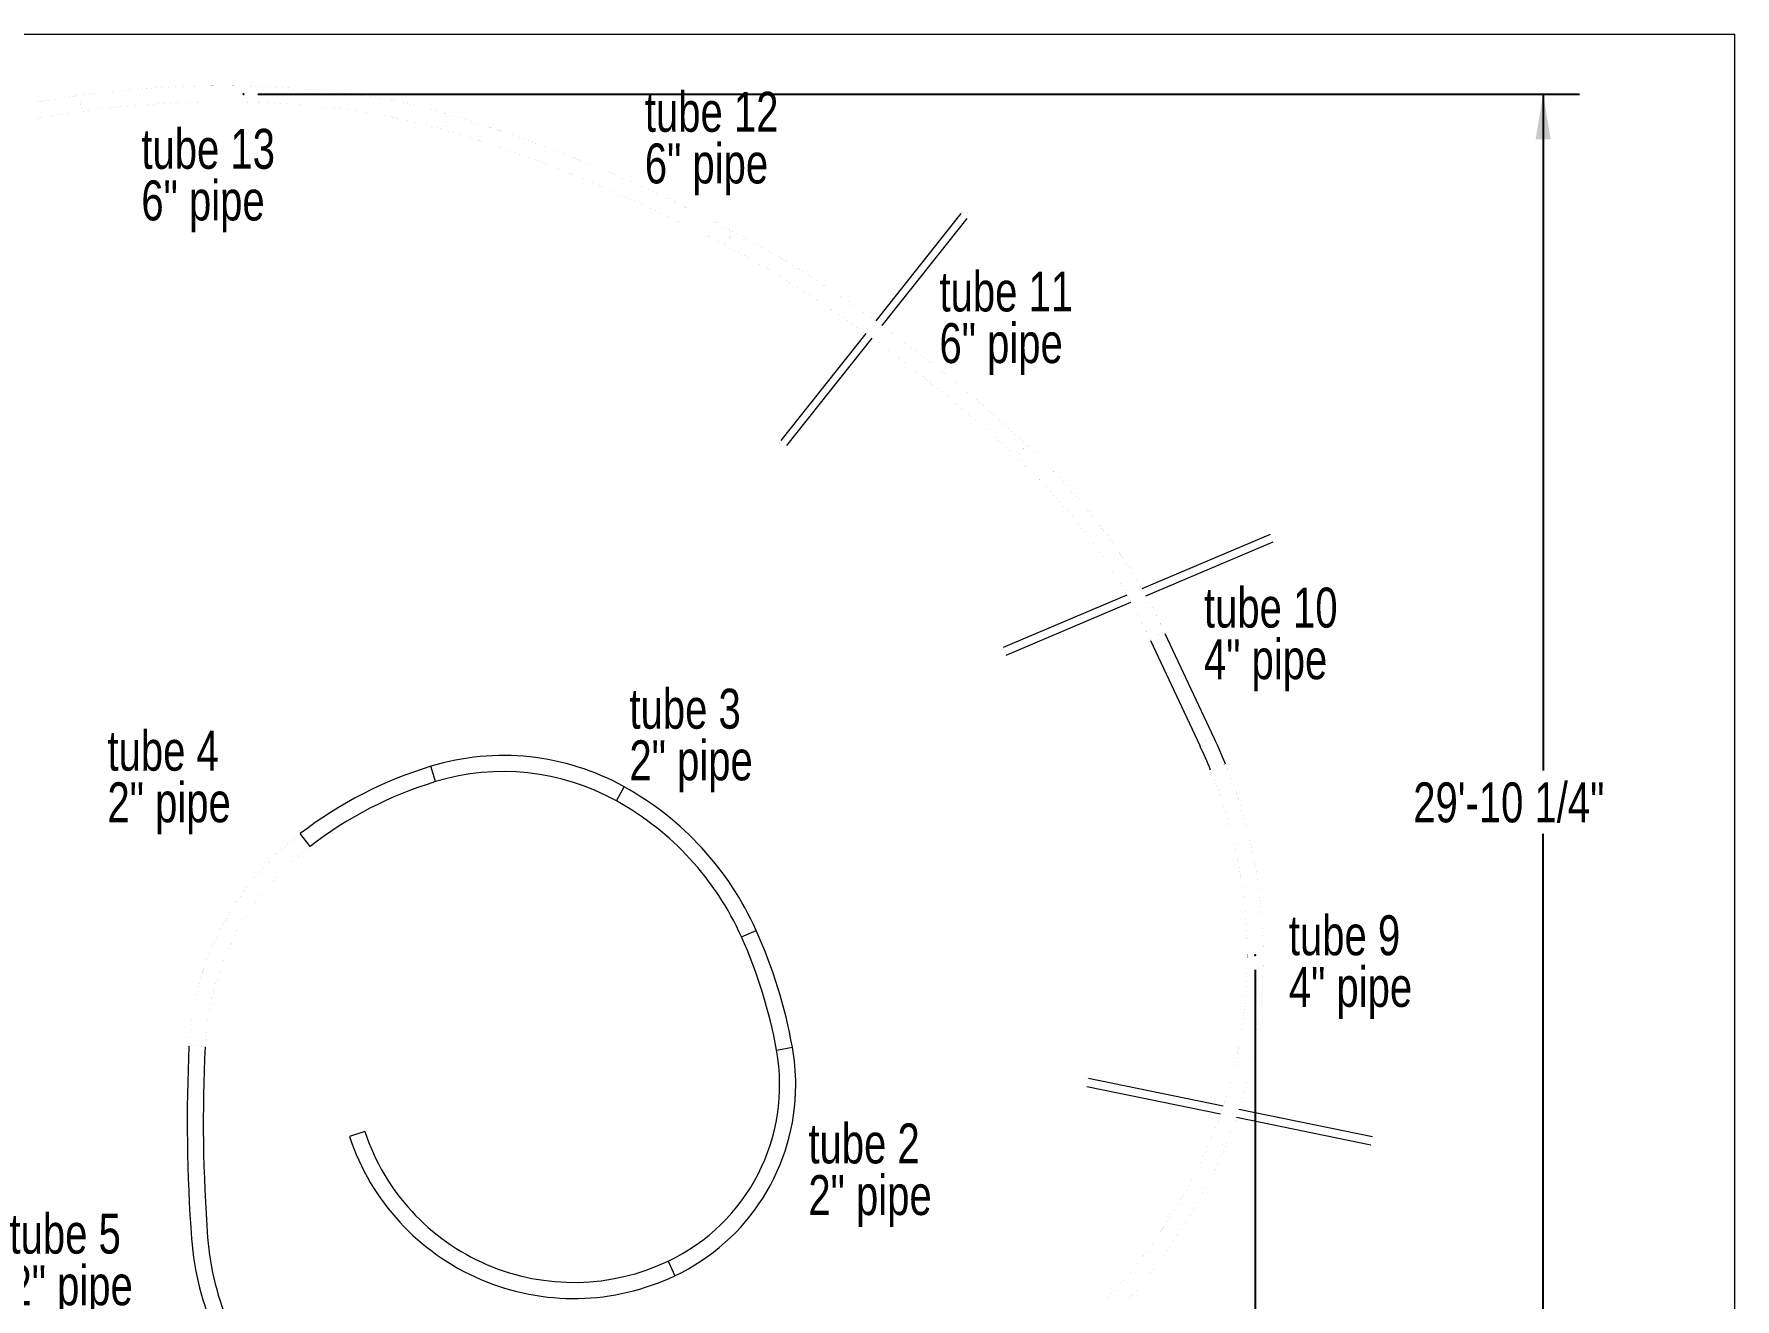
# Model space of a CAD drawing. Extents: x 0.5 to 10.6, y 0.3 to 8.1.
# Drawn here: x 4.69 to 10.56, y 3.72 to 8.09 of the extents above; entities that cross this region are included whole.
import ezdxf

# ---------------------------------------------------------------- set-up
doc = ezdxf.new("R2010")
doc.units = 0
doc.header["$MEASUREMENT"] = 0
doc.header["$PDSIZE"] = -1
doc.styles.add('SLDTEXTSTYLE0', font='TXT', dxfattribs={"width": 0.75})
doc.dimstyles.new('SLDDIMSTYLE0', dxfattribs={"dimtxt": 0.137795, "dimasz": 0.156, "dimexe": 0.125, "dimexo": 0.0625, "dimgap": 0.034449, "dimtad": 0, "dimtih": 1, "dimtoh": 1, "dimlfac": 72, "dimzin": 12, "dimdsep": 46, "dimlunit": 3, "dimtxsty": 'SLDTEXTSTYLE0', "dimsah": 1, "dimcen": 0.09, "dimclrd": 7, "dimclre": 7, "dimclrt": 7, "dimadec": 0, "dimazin": 0, "dimtfac": 1, "dimtdec": 4, "dimtofl": 0, "dimtmove": 0, "dimatfit": 3, "dimfxl": 1, "dimtolj": 1, "dimtzin": 12, "dimarcsym": 0})

# ---------------------------------------------------------------- blocks, each defined once
blk = doc.blocks.new('*D19')
at = {"color": 7}
for p, q in [((8.9039, 4.8587), (8.9039, 2.4677)), ((1.2392, 4.6623), (1.2392, 2.4677)), ((1.2392, 2.5927), (4.8113, 2.5927)), ((8.9039, 2.5927), (5.8327, 2.5927))]:
    blk.add_line(p, q, dxfattribs=at)
for p in [(8.9039, 4.9087), (1.2392, 4.7123)]:
    blk.add_point(p, dxfattribs=at)
for points in [[(1.2392, 2.5927), (1.3952, 2.5667), (1.3952, 2.6187)], [(8.9039, 2.5927), (8.7479, 2.6187), (8.7479, 2.5667)]]:
    blk.add_solid(points, dxfattribs=at)
at = {"color": 7, "insert": (4.8738, 2.6605), "char_height": 0.137795, "attachment_point": 1, "style": 'SLDTEXTSTYLE0'}
blk.add_mtext('45\'-11 3/4"', dxfattribs=at)
blk = doc.blocks.new('*D20')
at = {"color": 7}
for p, q in [((5.4628, 7.881), (10.0224, 7.881)), ((9.8974, 7.881), (9.8974, 5.5469)), ((9.8974, 2.9047), (9.8974, 5.3281)), ((6.7546, 2.9047), (10.0224, 2.9047))]:
    blk.add_line(p, q, dxfattribs=at)
for p in [(5.4128, 7.881), (6.7046, 2.9047)]:
    blk.add_point(p, dxfattribs=at)
for points in [[(9.8974, 7.881), (9.8714, 7.725), (9.9234, 7.725)], [(9.8974, 2.9047), (9.9234, 3.0607), (9.8714, 3.0607)]]:
    blk.add_solid(points, dxfattribs=at)
at = {"color": 7, "insert": (9.4492, 5.5053), "char_height": 0.137795, "attachment_point": 1, "style": 'SLDTEXTSTYLE0'}
blk.add_mtext('29\'-10 1/4"', dxfattribs=at)
blk = doc.blocks.new('NOTE49')
at = {"color": 7, "char_height": 0.1378, "attachment_point": 1, "style": 'SLDTEXTSTYLE0'}
for s, insert in [('tube 13', (0, 0.1772)), ('6" pipe', (0, -0.001))]:
    blk.add_mtext(s, dxfattribs=dict(at, insert=insert))
blk = doc.blocks.new('NOTE50')
at = {"color": 7, "char_height": 0.1378, "attachment_point": 1, "style": 'SLDTEXTSTYLE0'}
for s, insert in [('tube 12', (0, 0.1772)), ('6" pipe', (0, -0.001))]:
    blk.add_mtext(s, dxfattribs=dict(at, insert=insert))
blk = doc.blocks.new('NOTE51')
at = {"color": 7, "char_height": 0.1378, "attachment_point": 1, "style": 'SLDTEXTSTYLE0'}
for s, insert in [('tube 11', (0, 0.1772)), ('6" pipe', (0, -0.001))]:
    blk.add_mtext(s, dxfattribs=dict(at, insert=insert))
blk = doc.blocks.new('NOTE52')
at = {"color": 7, "char_height": 0.1378, "attachment_point": 1, "style": 'SLDTEXTSTYLE0'}
for s, insert in [('tube 10', (0, 0.1772)), ('4" pipe', (0, -0.001))]:
    blk.add_mtext(s, dxfattribs=dict(at, insert=insert))
blk = doc.blocks.new('NOTE53')
at = {"color": 7, "char_height": 0.1378, "attachment_point": 1, "style": 'SLDTEXTSTYLE0'}
for s, insert in [('tube 9', (0, 0.1772)), ('4" pipe', (0, -0.001))]:
    blk.add_mtext(s, dxfattribs=dict(at, insert=insert))
blk = doc.blocks.new('NOTE57')
at = {"color": 7, "char_height": 0.1378, "attachment_point": 1, "style": 'SLDTEXTSTYLE0'}
for s, insert in [('tube 5', (0, 0.1772)), ('2" pipe', (0, -0.001))]:
    blk.add_mtext(s, dxfattribs=dict(at, insert=insert))
blk = doc.blocks.new('NOTE58')
at = {"color": 7, "char_height": 0.1378, "attachment_point": 1, "style": 'SLDTEXTSTYLE0'}
for s, insert in [('tube 4', (0, 0.1772)), ('2" pipe', (0, -0.001))]:
    blk.add_mtext(s, dxfattribs=dict(at, insert=insert))
blk = doc.blocks.new('NOTE59')
at = {"color": 7, "char_height": 0.1378, "attachment_point": 1, "style": 'SLDTEXTSTYLE0'}
for s, insert in [('tube 3', (0, 0.1772)), ('2" pipe', (0, -0.001))]:
    blk.add_mtext(s, dxfattribs=dict(at, insert=insert))
blk = doc.blocks.new('NOTE60')
at = {"color": 7, "char_height": 0.1378, "attachment_point": 1, "style": 'SLDTEXTSTYLE0'}
for s, insert in [('tube 2', (0, 0.1772)), ('2" pipe', (0, -0.001))]:
    blk.add_mtext(s, dxfattribs=dict(at, insert=insert))

msp = doc.modelspace()

# ---------------------------------------------------------------- linework, layer by layer
at = {"color": 7, "linetype": 'Continuous', "lineweight": 0}
for p in [(0.47867, 8.08811), (10.55929, 0.45094)]:
    msp.add_line(p, (10.55929, 8.08811), dxfattribs=at)
at = {"color": 7, "linetype": 'Continuous', "lineweight": 15}
for p, q in [((7.88862, 7.46828), (7.59445, 7.0981)), ((7.61696, 7.08177), (7.91037, 7.45099)), ((7.55985, 7.05456), (7.26647, 6.68538)), ((7.28822, 6.66809), (7.58237, 7.03824)), ((8.95489, 6.3606), (8.5128, 6.17323)), ((8.52658, 6.1489), (8.96573, 6.33502)), ((8.46125, 6.15138), (8.03417, 5.97037)), ((8.045, 5.9448), (8.47512, 6.12709)), ((8.54304, 5.99508), (8.71288, 5.63219)), ((8.7632, 5.65574), (8.59336, 6.01863)), ((6.07596, 5.50793), (6.0598, 5.56108)), ((6.07596, 5.50793), (6.0598, 5.56108)), ((6.69972, 5.44166), (6.72668, 5.49024)), ((5.6429, 5.28457), (5.60896, 5.32855)), ((7.13123, 4.97204), (7.1819, 4.99481)), ((7.13123, 4.97204), (7.1819, 4.99481)), ((7.25226, 4.58148), (7.30693, 4.59135)), ((8.79298, 4.38804), (8.32903, 4.48363)), ((8.32342, 4.45642), (8.7839, 4.36155)), ((8.8388, 4.35024), (9.30285, 4.25463)), ((9.30846, 4.28184), (8.84776, 4.37675)), ((5.83142, 4.30024), (5.77869, 4.28275)), ((6.87791, 3.85299), (6.90171, 3.80279)), ((6.87791, 3.85299), (6.90171, 3.80279))]:
    msp.add_line(p, q, dxfattribs=at)
at = {"color": 7, "linetype": 'Continuous', "const_width": 0.0000591, "flags": 128}
for points in [[(4.85401, 7.87699), (4.84165, 7.87529), (4.81825, 7.87197), (4.7949, 7.86853), (4.7716, 7.86498), (4.74836, 7.86131), (4.72518, 7.85753), (4.70205, 7.85364), (4.67898, 7.84963)], [(4.86153, 7.82195), (4.86119, 7.82193), (4.8605, 7.82203), (4.85978, 7.82233), (4.85906, 7.82281), (4.85833, 7.82349), (4.85759, 7.82434), (4.85685, 7.82537), (4.85612, 7.82657), (4.85541, 7.82793), (4.8547, 7.82945), (4.85402, 7.8311), (4.85337, 7.83288), (4.85275, 7.83478), (4.85216, 7.83678), (4.85161, 7.83887), (4.8511, 7.84103), (4.85065, 7.84326), (4.85024, 7.84552), (4.84988, 7.84782), (4.84958, 7.85013), (4.84934, 7.85243), (4.84915, 7.85471), (4.84903, 7.85695), (4.84897, 7.85915), (4.84897, 7.86127), (4.84903, 7.86331), (4.84915, 7.86525), (4.84933, 7.86709), (4.84957, 7.8688), (4.84987, 7.87037), (4.85023, 7.8718), (4.85064, 7.87307), (4.85109, 7.87418), (4.8516, 7.87511), (4.85215, 7.87586), (4.85273, 7.87643), (4.85336, 7.87681), (4.85401, 7.87699)], [(4.86153, 7.82195), (4.86122, 7.82193), (4.86053, 7.82202), (4.85982, 7.82231), (4.8591, 7.82278), (4.85836, 7.82345), (4.85763, 7.82429), (4.85689, 7.82532), (4.85616, 7.82651), (4.85544, 7.82786), (4.85474, 7.82937), (4.85406, 7.83101), (4.8534, 7.83279), (4.85278, 7.83468), (4.85219, 7.83668), (4.85164, 7.83876), (4.85113, 7.84092), (4.85067, 7.84314), (4.85026, 7.84541), (4.8499, 7.8477), (4.84959, 7.85001), (4.84935, 7.85231), (4.84916, 7.85459), (4.84903, 7.85684), (4.84897, 7.85904), (4.84897, 7.86116), (4.84902, 7.86321), (4.84914, 7.86516), (4.84932, 7.867), (4.84956, 7.86871), (4.84986, 7.8703), (4.85021, 7.87173), (4.85061, 7.87301), (4.85107, 7.87413), (4.85157, 7.87507), (4.85212, 7.87583), (4.8527, 7.87641), (4.85332, 7.87679), (4.85398, 7.87699), (4.85401, 7.87699)], [(6.10461, 7.81573), (6.09892, 7.81737), (6.08796, 7.82048), (6.07689, 7.82353), (6.06571, 7.82654), (6.05442, 7.8295), (6.04302, 7.8324), (6.03151, 7.83526), (6.0199, 7.83807), (6.00819, 7.84082), (5.99638, 7.84353), (5.98446, 7.84619), (5.97245, 7.84879), (5.96033, 7.85134), (5.94813, 7.85384), (5.93583, 7.85629), (5.92343, 7.85869), (5.91095, 7.86103), (5.89838, 7.86333), (5.88572, 7.86557), (5.87297, 7.86775), (5.86014, 7.86988), (5.84723, 7.87196), (5.83423, 7.87398), (5.82116, 7.87595), (5.80801, 7.87787), (5.79479, 7.87973), (5.78149, 7.88154), (5.76812, 7.88329), (5.75468, 7.88498), (5.74117, 7.88663), (5.72759, 7.88821), (5.71395, 7.88974), (5.70025, 7.89121), (5.68648, 7.89263), (5.67266, 7.89399), (5.65878, 7.89529), (5.64484, 7.89654), (5.63085, 7.89773), (5.61681, 7.89887), (5.60272, 7.89994), (5.58858, 7.90096), (5.57439, 7.90193), (5.56016, 7.90283), (5.54589, 7.90368), (5.53158, 7.90447), (5.51723, 7.9052), (5.50284, 7.90587), (5.48842, 7.90649), (5.47396, 7.90705), (5.45948, 7.90755), (5.44496, 7.90799), (5.43042, 7.90838), (5.41586, 7.9087), (5.40127, 7.90897), (5.38666, 7.90918), (5.37203, 7.90933), (5.35739, 7.90942), (5.34273, 7.90946), (5.32806, 7.90944), (5.31338, 7.90935), (5.29868, 7.90921), (5.28399, 7.90902), (5.26928, 7.90876), (5.25458, 7.90845), (5.23987, 7.90807), (5.22516, 7.90764), (5.21046, 7.90715), (5.19576, 7.90661), (5.18107, 7.906), (5.16639, 7.90534), (5.15172, 7.90462), (5.13706, 7.90384), (5.12242, 7.90301), (5.10779, 7.90211), (5.09318, 7.90116), (5.0786, 7.90016), (5.06404, 7.89909), (5.0495, 7.89797), (5.03499, 7.89679), (5.0205, 7.89556), (5.00605, 7.89427), (4.99163, 7.89292), (4.97725, 7.89152), (4.9629, 7.89006), (4.9486, 7.88855), (4.93433, 7.88698), (4.9201, 7.88535), (4.90592, 7.88367), (4.89179, 7.88193), (4.8777, 7.88014), (4.86366, 7.8783), (4.85401, 7.87699)], [(4.68726, 7.79468), (4.7101, 7.79865), (4.73299, 7.80251), (4.75594, 7.80626), (4.77895, 7.8099), (4.80202, 7.81342), (4.82514, 7.81683), (4.84832, 7.82013), (4.86153, 7.82195)], [(4.86153, 7.82195), (4.86876, 7.82293), (4.88255, 7.82475), (4.8964, 7.82652), (4.91029, 7.82824), (4.92424, 7.8299), (4.93823, 7.83151), (4.95226, 7.83306), (4.96634, 7.83456), (4.98046, 7.83601), (4.99461, 7.8374), (5.00881, 7.83873), (5.02304, 7.84001), (5.0373, 7.84124), (5.05159, 7.84241), (5.06591, 7.84352), (5.08025, 7.84458), (5.09462, 7.84558), (5.10902, 7.84652), (5.12343, 7.84741), (5.13786, 7.84825), (5.15231, 7.84902), (5.16677, 7.84974), (5.18124, 7.8504), (5.19572, 7.85101), (5.21021, 7.85155), (5.22471, 7.85204), (5.23921, 7.85248), (5.25371, 7.85285), (5.2682, 7.85317), (5.2827, 7.85343), (5.29719, 7.85364), (5.31168, 7.85378), (5.32615, 7.85387), (5.34062, 7.8539), (5.35507, 7.85388), (5.3695, 7.85379), (5.38392, 7.85365), (5.39832, 7.85345), (5.4127, 7.8532), (5.42705, 7.85289), (5.44138, 7.85252), (5.45568, 7.85209), (5.46995, 7.8516), (5.48419, 7.85106), (5.49839, 7.85046), (5.51256, 7.84981), (5.52669, 7.84909), (5.54078, 7.84832), (5.55483, 7.8475), (5.56883, 7.84661), (5.58279, 7.84568), (5.5967, 7.84468), (5.61056, 7.84363), (5.62436, 7.84252), (5.63812, 7.84136), (5.65181, 7.84014), (5.66545, 7.83887), (5.67903, 7.83754), (5.69254, 7.83616), (5.70599, 7.83472), (5.71938, 7.83323), (5.73269, 7.83169), (5.74594, 7.83009), (5.75912, 7.82843), (5.77222, 7.82673), (5.78524, 7.82497), (5.79819, 7.82315), (5.81106, 7.82129), (5.82384, 7.81937), (5.83655, 7.8174), (5.84916, 7.81538), (5.86169, 7.81331), (5.87414, 7.81119), (5.88649, 7.80902), (5.89874, 7.80679), (5.91091, 7.80452), (5.92298, 7.8022), (5.93495, 7.79983), (5.94682, 7.79741), (5.95858, 7.79494), (5.97025, 7.79243), (5.98181, 7.78986), (5.99326, 7.78726), (6.00461, 7.7846), (6.01584, 7.7819), (6.02697, 7.77915), (6.03798, 7.77636), (6.04887, 7.77353), (6.05965, 7.77065), (6.07031, 7.76772), (6.08085, 7.76476), (6.0891, 7.76238)], [(6.10461, 7.81573), (6.10462, 7.81573), (6.10605, 7.81521), (6.10742, 7.8145), (6.10872, 7.81362), (6.10993, 7.81257), (6.11104, 7.81135), (6.11206, 7.80998), (6.11298, 7.80845), (6.11378, 7.8068), (6.11446, 7.80501), (6.11501, 7.80312), (6.11544, 7.80113), (6.11574, 7.79905), (6.11591, 7.7969), (6.11595, 7.7947), (6.11584, 7.79246), (6.11561, 7.79019), (6.11525, 7.78792), (6.11475, 7.78565), (6.11413, 7.78341), (6.11339, 7.78121), (6.11253, 7.77906), (6.11157, 7.77698), (6.1105, 7.77499), (6.10933, 7.7731), (6.10808, 7.77131), (6.10675, 7.76966), (6.10535, 7.76814), (6.10388, 7.76676), (6.10237, 7.76554), (6.10083, 7.76449), (6.09925, 7.76361), (6.09765, 7.76291), (6.09606, 7.76239), (6.09446, 7.76205), (6.09289, 7.76191), (6.09134, 7.76196), (6.08983, 7.7622), (6.0891, 7.76238)], [(6.0891, 7.76238), (6.09007, 7.76214), (6.09159, 7.76194), (6.09314, 7.76192), (6.09472, 7.7621), (6.09632, 7.76246), (6.09792, 7.76301), (6.09951, 7.76374), (6.10108, 7.76465), (6.10263, 7.76573), (6.10413, 7.76698), (6.10558, 7.76838), (6.10697, 7.76992), (6.10829, 7.7716), (6.10953, 7.7734), (6.11068, 7.77531), (6.11173, 7.77732), (6.11268, 7.77941), (6.11352, 7.78157), (6.11424, 7.78378), (6.11484, 7.78602), (6.11532, 7.78829), (6.11566, 7.79057), (6.11587, 7.79283), (6.11595, 7.79507), (6.11589, 7.79726), (6.1157, 7.7994), (6.11538, 7.80146), (6.11493, 7.80344), (6.11435, 7.80532), (6.11365, 7.80708), (6.11283, 7.80871), (6.1119, 7.81021), (6.11087, 7.81156), (6.10973, 7.81275), (6.10851, 7.81378), (6.1072, 7.81463), (6.10582, 7.8153), (6.10461, 7.81573)], [(7.08823, 7.41466), (7.07503, 7.42154), (7.04997, 7.4345), (7.0249, 7.44732), (6.99982, 7.45999), (6.97475, 7.47251), (6.94967, 7.48489), (6.92459, 7.49713), (6.89952, 7.50921), (6.87444, 7.52115), (6.84936, 7.53294), (6.82429, 7.54459), (6.79922, 7.55609), (6.77415, 7.56743), (6.74908, 7.57863), (6.72402, 7.58969), (6.69896, 7.60059), (6.67391, 7.61134), (6.64887, 7.62195), (6.62383, 7.6324), (6.5988, 7.6427), (6.57378, 7.65285), (6.54877, 7.66286), (6.52376, 7.67271), (6.49877, 7.68241), (6.47379, 7.69196), (6.44882, 7.70135), (6.42386, 7.7106), (6.39891, 7.71969), (6.37398, 7.72863), (6.34906, 7.73742), (6.32416, 7.74605), (6.29927, 7.75453), (6.2744, 7.76286), (6.24954, 7.77103), (6.2247, 7.77905), (6.19988, 7.78692), (6.17508, 7.79463), (6.15029, 7.80219), (6.12553, 7.80959), (6.10461, 7.81573)], [(6.0891, 7.76238), (6.10198, 7.75862), (6.1265, 7.75133), (6.15104, 7.7439), (6.17561, 7.7363), (6.20019, 7.72856), (6.22479, 7.72066), (6.24941, 7.71261), (6.27405, 7.7044), (6.29871, 7.69605), (6.32338, 7.68754), (6.34807, 7.67888), (6.37277, 7.67006), (6.39749, 7.66109), (6.42222, 7.65198), (6.44696, 7.64271), (6.47172, 7.63329), (6.49649, 7.62371), (6.52127, 7.61399), (6.54607, 7.60412), (6.57087, 7.5941), (6.59568, 7.58392), (6.6205, 7.5736), (6.64533, 7.56313), (6.67017, 7.55251), (6.69501, 7.54174), (6.71986, 7.53082), (6.74472, 7.51975), (6.76958, 7.50853), (6.79444, 7.49717), (6.81931, 7.48566), (6.84418, 7.474), (6.86906, 7.4622), (6.89393, 7.45025), (6.91881, 7.43815), (6.94369, 7.42591), (6.96856, 7.41352), (6.99344, 7.40098), (7.01831, 7.3883), (7.04319, 7.37548), (7.06248, 7.36543)], [(7.88862, 7.46828), (7.88943, 7.46921), (7.89063, 7.47033), (7.89196, 7.4713), (7.89339, 7.4721), (7.89491, 7.47274), (7.89649, 7.47318), (7.89811, 7.47344), (7.89975, 7.47351), (7.90139, 7.47338), (7.90301, 7.47305), (7.90457, 7.47254), (7.90606, 7.47185), (7.90746, 7.47098), (7.90875, 7.46996), (7.90991, 7.46879), (7.91092, 7.46749), (7.91177, 7.46609), (7.91245, 7.46459), (7.91295, 7.46302), (7.91326, 7.4614), (7.91338, 7.45976), (7.9133, 7.45812), (7.91302, 7.4565), (7.91256, 7.45493), (7.91191, 7.45342), (7.91109, 7.45199), (7.91037, 7.45099)], [(7.08823, 7.41466), (7.0892, 7.41407), (7.09021, 7.41324), (7.09112, 7.41224), (7.09192, 7.41109), (7.09261, 7.40979), (7.09317, 7.40836), (7.09361, 7.40679), (7.09392, 7.40511), (7.0941, 7.40332), (7.09414, 7.40144), (7.09406, 7.39948), (7.09385, 7.39745), (7.0935, 7.39537), (7.09303, 7.39325), (7.09243, 7.39111), (7.09172, 7.38897), (7.09089, 7.38683), (7.08995, 7.38471), (7.08891, 7.38263), (7.08777, 7.38061), (7.08655, 7.37864), (7.08525, 7.37676), (7.08387, 7.37497), (7.08244, 7.37329), (7.08096, 7.37173), (7.07944, 7.37029), (7.07789, 7.36899), (7.07633, 7.36784), (7.07475, 7.36685), (7.07318, 7.36602), (7.07163, 7.36535), (7.0701, 7.36486), (7.06861, 7.36455), (7.06717, 7.36441), (7.06578, 7.36446), (7.06446, 7.36468), (7.06322, 7.36509), (7.06248, 7.36543)], [(7.08823, 7.41466), (7.08886, 7.41429), (7.08991, 7.41351), (7.09085, 7.41257), (7.09169, 7.41146), (7.09241, 7.41021), (7.09301, 7.40882), (7.09348, 7.40729), (7.09383, 7.40564), (7.09405, 7.40389), (7.09414, 7.40203), (7.0941, 7.4001), (7.09393, 7.39809), (7.09362, 7.39602), (7.09319, 7.39392), (7.09263, 7.39178), (7.09195, 7.38964), (7.09116, 7.38749), (7.09025, 7.38537), (7.08924, 7.38328), (7.08814, 7.38123), (7.08694, 7.37925), (7.08566, 7.37734), (7.08431, 7.37552), (7.08289, 7.3738), (7.08143, 7.3722), (7.07992, 7.37072), (7.07838, 7.36938), (7.07682, 7.36818), (7.07524, 7.36714), (7.07367, 7.36626), (7.07211, 7.36554), (7.07057, 7.365), (7.06907, 7.36463), (7.06761, 7.36444), (7.06621, 7.36443), (7.06487, 7.36459), (7.0636, 7.36494), (7.06248, 7.36543)], [(8.11776, 6.66826), (8.11093, 6.67459), (8.09793, 6.6866), (8.08488, 6.69857), (8.07178, 6.71051), (8.05863, 6.72242), (8.04544, 6.73429), (8.0322, 6.74612), (8.01893, 6.75791), (8.00561, 6.76967), (7.99225, 6.78139), (7.97885, 6.79306), (7.96542, 6.8047), (7.95194, 6.81629), (7.93844, 6.82784), (7.9249, 6.83934), (7.91133, 6.85079), (7.89772, 6.8622), (7.88409, 6.87356), (7.87043, 6.88487), (7.85674, 6.89613), (7.84302, 6.90733), (7.82928, 6.91849), (7.81552, 6.92959), (7.80173, 6.94063), (7.78792, 6.95162), (7.77409, 6.96256), (7.76025, 6.97343), (7.74639, 6.98425), (7.73251, 6.995), (7.71861, 7.0057), (7.70471, 7.01633), (7.69079, 7.0269), (7.67686, 7.03741), (7.66292, 7.04785), (7.64898, 7.05823), (7.63502, 7.06854), (7.62106, 7.07878), (7.6071, 7.08895), (7.59314, 7.09905), (7.57917, 7.10909), (7.5652, 7.11905), (7.55123, 7.12893), (7.53727, 7.13875), (7.52331, 7.14849), (7.50935, 7.15815), (7.4954, 7.16774), (7.48146, 7.17725), (7.46753, 7.18669), (7.45361, 7.19604), (7.43969, 7.20532), (7.42579, 7.21451), (7.41191, 7.22362), (7.39804, 7.23265), (7.38418, 7.2416), (7.37035, 7.25046), (7.35653, 7.25924), (7.34273, 7.26793), (7.32896, 7.27654), (7.3152, 7.28506), (7.30148, 7.29349), (7.28777, 7.30183), (7.2741, 7.31008), (7.26045, 7.31824), (7.24683, 7.32631), (7.23324, 7.33429), (7.21968, 7.34218), (7.20615, 7.34997), (7.19266, 7.35767), (7.1792, 7.36527), (7.16578, 7.37278), (7.1524, 7.38019), (7.13906, 7.3875), (7.12575, 7.39472), (7.11249, 7.40184), (7.09927, 7.40885), (7.08823, 7.41466)], [(7.06248, 7.36543), (7.06929, 7.36186), (7.08223, 7.35501), (7.09522, 7.34806), (7.10826, 7.34101), (7.12134, 7.33387), (7.13447, 7.32662), (7.14764, 7.31928), (7.16085, 7.31184), (7.1741, 7.30431), (7.18738, 7.29668), (7.20071, 7.28895), (7.21407, 7.28113), (7.22746, 7.27322), (7.24089, 7.26522), (7.25435, 7.25712), (7.26784, 7.24894), (7.28135, 7.24066), (7.2949, 7.23229), (7.30847, 7.22384), (7.32207, 7.2153), (7.33569, 7.20667), (7.34933, 7.19796), (7.363, 7.18916), (7.37668, 7.18028), (7.39038, 7.17131), (7.4041, 7.16226), (7.41783, 7.15313), (7.43158, 7.14392), (7.44534, 7.13463), (7.45911, 7.12526), (7.47289, 7.11581), (7.48668, 7.10628), (7.50048, 7.09668), (7.51429, 7.08701), (7.52809, 7.07726), (7.54191, 7.06743), (7.55572, 7.05754), (7.56953, 7.04757), (7.58335, 7.03753), (7.59716, 7.02742), (7.61097, 7.01725), (7.62477, 7.007), (7.63857, 6.99669), (7.65235, 6.98632), (7.66613, 6.97588), (7.6799, 6.96537), (7.69366, 6.95481), (7.70741, 6.94418), (7.72114, 6.93349), (7.73485, 6.92274), (7.74855, 6.91194), (7.76223, 6.90107), (7.77589, 6.89015), (7.78953, 6.87918), (7.80315, 6.86815), (7.81674, 6.85707), (7.83031, 6.84594), (7.84385, 6.83475), (7.85737, 6.82352), (7.87085, 6.81223), (7.88431, 6.8009), (7.89773, 6.78953), (7.91113, 6.7781), (7.92448, 6.76664), (7.9378, 6.75513), (7.95109, 6.74357), (7.96434, 6.73198), (7.97754, 6.72035), (7.99071, 6.70868), (8.00383, 6.69697), (8.01692, 6.68522), (8.02995, 6.67344), (8.04295, 6.66163), (8.05589, 6.64978), (8.06879, 6.6379), (8.07994, 6.62756)], [(7.26647, 6.68538), (7.26575, 6.68438), (7.26493, 6.68296), (7.26428, 6.68145), (7.26382, 6.67987), (7.26355, 6.67825), (7.26347, 6.67661), (7.26358, 6.67497), (7.26389, 6.67335), (7.26439, 6.67178), (7.26507, 6.67029), (7.26592, 6.66888), (7.26693, 6.66758), (7.26809, 6.66641), (7.26938, 6.66539), (7.27078, 6.66452), (7.27227, 6.66383), (7.27384, 6.66332), (7.27545, 6.663), (7.27709, 6.66286), (7.27873, 6.66293), (7.28036, 6.66319), (7.28194, 6.66363), (7.28345, 6.66427), (7.28488, 6.66507), (7.28621, 6.66604), (7.28741, 6.66717), (7.28822, 6.66809)], [(8.11776, 6.66826), (8.11775, 6.66827), (8.1175, 6.66835), (8.11713, 6.66829), (8.11662, 6.66809), (8.11599, 6.66774), (8.11524, 6.66726), (8.11438, 6.66664), (8.1134, 6.66588), (8.11233, 6.66501), (8.11116, 6.66401), (8.1099, 6.6629), (8.10857, 6.66168), (8.10716, 6.66037), (8.1057, 6.65897), (8.10419, 6.65749), (8.10265, 6.65595), (8.10107, 6.65435), (8.09949, 6.6527), (8.09789, 6.65102), (8.09631, 6.64932), (8.09474, 6.64761), (8.0932, 6.6459), (8.0917, 6.64421), (8.09025, 6.64254), (8.08886, 6.64091), (8.08754, 6.63932), (8.0863, 6.6378), (8.08515, 6.63635), (8.08409, 6.63498), (8.08314, 6.6337), (8.0823, 6.63252), (8.08157, 6.63145), (8.08097, 6.6305), (8.08049, 6.62966), (8.08014, 6.62896), (8.07992, 6.62838), (8.07983, 6.62795), (8.07988, 6.62765), (8.07994, 6.62756)], [(8.07994, 6.62756), (8.07985, 6.62773), (8.07984, 6.62807), (8.07997, 6.62855), (8.08023, 6.62917), (8.08063, 6.62991), (8.08115, 6.63079), (8.08179, 6.63178), (8.08255, 6.63289), (8.08343, 6.6341), (8.08442, 6.63541), (8.08551, 6.63681), (8.08669, 6.63828), (8.08795, 6.63982), (8.0893, 6.64142), (8.0907, 6.64307), (8.09217, 6.64475), (8.09369, 6.64645), (8.09524, 6.64816), (8.09681, 6.64987), (8.0984, 6.65156), (8.09999, 6.65323), (8.10158, 6.65487), (8.10314, 6.65645), (8.10468, 6.65797), (8.10617, 6.65943), (8.10762, 6.6608), (8.109, 6.66208), (8.11031, 6.66326), (8.11154, 6.66434), (8.11268, 6.6653), (8.11373, 6.66614), (8.11467, 6.66685), (8.11549, 6.66743), (8.11621, 6.66787), (8.1168, 6.66817), (8.11726, 6.66832), (8.1176, 6.66834), (8.11776, 6.66826)], [(8.59336, 6.01863), (8.58921, 6.02744), (8.58127, 6.04401), (8.57317, 6.06052), (8.56492, 6.07696), (8.55652, 6.09334), (8.54796, 6.10966), (8.53925, 6.1259), (8.5304, 6.14208), (8.52139, 6.15819), (8.51224, 6.17422), (8.50293, 6.19019), (8.49348, 6.20607), (8.48389, 6.22188), (8.47415, 6.23762), (8.46426, 6.25327), (8.45423, 6.26885), (8.44405, 6.28434), (8.43374, 6.29976), (8.42328, 6.31509), (8.41268, 6.33033), (8.40194, 6.34549), (8.39107, 6.36055), (8.38005, 6.37554), (8.3689, 6.39043), (8.35761, 6.40522), (8.34619, 6.41993), (8.33463, 6.43454), (8.32295, 6.44906), (8.31112, 6.46348), (8.29917, 6.4778), (8.28709, 6.49203), (8.27488, 6.50615), (8.26254, 6.52018), (8.25007, 6.5341), (8.23748, 6.54792), (8.22476, 6.56163), (8.21192, 6.57524), (8.19895, 6.58874), (8.18587, 6.60213), (8.17266, 6.61541), (8.15933, 6.62859), (8.14589, 6.64165), (8.13233, 6.6546), (8.11937, 6.66676), (8.11776, 6.66826)], [(8.07994, 6.62756), (8.08701, 6.62096), (8.10044, 6.60826), (8.11375, 6.59544), (8.12694, 6.58252), (8.14002, 6.56948), (8.15297, 6.55633), (8.1658, 6.54308), (8.17851, 6.52972), (8.1911, 6.51625), (8.20357, 6.50268), (8.2159, 6.489), (8.22812, 6.47523), (8.2402, 6.46135), (8.25216, 6.44737), (8.26398, 6.43329), (8.27568, 6.41912), (8.28725, 6.40484), (8.29868, 6.39048), (8.30998, 6.37602), (8.32114, 6.36146), (8.33217, 6.34682), (8.34306, 6.33209), (8.35382, 6.31726), (8.36444, 6.30235), (8.37491, 6.28736), (8.38525, 6.27227), (8.39545, 6.25711), (8.4055, 6.24186), (8.41542, 6.22653), (8.42519, 6.21112), (8.43481, 6.19564), (8.44429, 6.18007), (8.45362, 6.16443), (8.46281, 6.14872), (8.47185, 6.13293), (8.48074, 6.11707), (8.48948, 6.10114), (8.49807, 6.08515), (8.50652, 6.06908), (8.51481, 6.05295), (8.52294, 6.03675), (8.53093, 6.02049), (8.53876, 6.00417), (8.54304, 5.99508)], [(8.96573, 6.33502), (8.96684, 6.33555), (8.96824, 6.33641), (8.96953, 6.33743), (8.97069, 6.33859), (8.9717, 6.33988), (8.97256, 6.34129), (8.97324, 6.34278), (8.97374, 6.34435), (8.97405, 6.34596), (8.97417, 6.3476), (8.9741, 6.34925), (8.97383, 6.35087), (8.97337, 6.35245), (8.97273, 6.35397), (8.97191, 6.3554), (8.97093, 6.35672), (8.9698, 6.35791), (8.96854, 6.35897), (8.96716, 6.35987), (8.96569, 6.3606), (8.96414, 6.36115), (8.96254, 6.36151), (8.9609, 6.36168), (8.95926, 6.36166), (8.95763, 6.36144), (8.95604, 6.36103), (8.95489, 6.3606)], [(8.54304, 5.99508), (8.5429, 5.99561), (8.54294, 5.99621), (8.54316, 5.99688), (8.54356, 5.99763), (8.54412, 5.99844), (8.54486, 5.9993), (8.54576, 6.00023), (8.54681, 6.00119), (8.54802, 6.0022), (8.54937, 6.00324), (8.55085, 6.00431), (8.55245, 6.00539), (8.55416, 6.00649), (8.55597, 6.00758), (8.55787, 6.00868), (8.55984, 6.00976), (8.56187, 6.01081), (8.56394, 6.01185), (8.56604, 6.01284), (8.56816, 6.0138), (8.57028, 6.0147), (8.57238, 6.01555), (8.57445, 6.01634), (8.57648, 6.01706), (8.57845, 6.01771), (8.58035, 6.01829), (8.58217, 6.01878), (8.58388, 6.0192), (8.58549, 6.01952), (8.58697, 6.01976), (8.58833, 6.0199), (8.58954, 6.01996), (8.5906, 6.01992), (8.59151, 6.01979), (8.59225, 6.01957), (8.59282, 6.01926), (8.59322, 6.01886), (8.59336, 6.01863)], [(8.045, 5.9448), (8.04385, 5.94437), (8.04226, 5.94396), (8.04063, 5.94374), (8.03899, 5.94371), (8.03735, 5.94388), (8.03575, 5.94424), (8.0342, 5.94479), (8.03273, 5.94552), (8.03135, 5.94642), (8.03009, 5.94748), (8.02896, 5.94867), (8.02798, 5.95), (8.02716, 5.95143), (8.02652, 5.95294), (8.02606, 5.95452), (8.02579, 5.95614), (8.02572, 5.95779), (8.02584, 5.95943), (8.02615, 5.96104), (8.02665, 5.96261), (8.02733, 5.9641), (8.02819, 5.96551), (8.0292, 5.9668), (8.03036, 5.96797), (8.03165, 5.96898), (8.03305, 5.96984), (8.03417, 5.97037)], [(8.71288, 5.63219), (8.71286, 5.63223), (8.71274, 5.63276), (8.7128, 5.63337), (8.71304, 5.63405), (8.71345, 5.6348), (8.71403, 5.63562), (8.71478, 5.63649), (8.7157, 5.63742), (8.71677, 5.63839), (8.71799, 5.6394), (8.71935, 5.64045), (8.72084, 5.64152), (8.72245, 5.6426), (8.72418, 5.6437), (8.726, 5.64479), (8.7279, 5.64588), (8.72988, 5.64696), (8.73191, 5.64802), (8.73398, 5.64905), (8.73609, 5.65004), (8.73821, 5.65099), (8.74032, 5.65189), (8.74242, 5.65273), (8.74449, 5.65352), (8.74652, 5.65423), (8.74848, 5.65488), (8.75037, 5.65544), (8.75218, 5.65593), (8.75389, 5.65633), (8.75548, 5.65665), (8.75695, 5.65688), (8.75829, 5.65701), (8.75949, 5.65706), (8.76054, 5.65701), (8.76143, 5.65687), (8.76215, 5.65664), (8.76271, 5.65633), (8.76309, 5.65592), (8.7632, 5.65574)], [(8.75008, 5.54728), (8.75007, 5.54735), (8.75012, 5.54763), (8.75036, 5.54798), (8.75077, 5.5484), (8.75136, 5.54888), (8.75212, 5.54943), (8.75305, 5.55004), (8.75414, 5.5507), (8.75538, 5.55141), (8.75676, 5.55216), (8.75827, 5.55296), (8.75991, 5.55379), (8.76166, 5.55465), (8.76351, 5.55553), (8.76544, 5.55642), (8.76745, 5.55733), (8.76952, 5.55823), (8.77163, 5.55914), (8.77377, 5.56004), (8.77592, 5.56092), (8.77807, 5.56178), (8.78021, 5.56261), (8.78231, 5.5634), (8.78437, 5.56416), (8.78637, 5.56488), (8.7883, 5.56554), (8.79014, 5.56615), (8.79187, 5.5667), (8.7935, 5.56719), (8.795, 5.56761), (8.79636, 5.56797), (8.79758, 5.56825), (8.79865, 5.56846), (8.79956, 5.56859), (8.8003, 5.56865), (8.80087, 5.56863), (8.80126, 5.56854), (8.80148, 5.56837), (8.8015, 5.56833)], [(8.75008, 5.54728), (8.75009, 5.54753), (8.75027, 5.54786), (8.75063, 5.54826), (8.75116, 5.54873), (8.75187, 5.54925), (8.75275, 5.54984), (8.75379, 5.55049), (8.75498, 5.55118), (8.75632, 5.55193), (8.75779, 5.55271), (8.75939, 5.55353), (8.76111, 5.55438), (8.76293, 5.55525), (8.76484, 5.55614), (8.76683, 5.55705), (8.76887, 5.55795), (8.77097, 5.55886), (8.7731, 5.55976), (8.77525, 5.56065), (8.77741, 5.56151), (8.77955, 5.56235), (8.78167, 5.56316), (8.78374, 5.56393), (8.78576, 5.56466), (8.78771, 5.56534), (8.78958, 5.56597), (8.79135, 5.56654), (8.79301, 5.56704), (8.79455, 5.56749), (8.79596, 5.56786), (8.79722, 5.56817), (8.79834, 5.5684), (8.7993, 5.56856), (8.80009, 5.56864), (8.80071, 5.56865), (8.80116, 5.56858), (8.80143, 5.56843), (8.8015, 5.56831)], [(8.75008, 5.54728), (8.75328, 5.53943), (8.75927, 5.52436), (8.76513, 5.50922), (8.77084, 5.49403), (8.7764, 5.47877), (8.78182, 5.46346), (8.7871, 5.44809), (8.79222, 5.43266), (8.7972, 5.41718), (8.80203, 5.40165), (8.80671, 5.38607), (8.81124, 5.37044), (8.81563, 5.35476), (8.81986, 5.33904), (8.82394, 5.32327), (8.82787, 5.30747), (8.83166, 5.29162), (8.83528, 5.27574), (8.83876, 5.25982), (8.84208, 5.24387), (8.84525, 5.22788), (8.84827, 5.21186), (8.85113, 5.19582), (8.85384, 5.17975), (8.8564, 5.16365), (8.8588, 5.14753), (8.86104, 5.13139), (8.86313, 5.11523), (8.86507, 5.09905), (8.86685, 5.08285), (8.86847, 5.06664), (8.86994, 5.05042), (8.87125, 5.03418), (8.8724, 5.01794), (8.8734, 5.00169), (8.87424, 4.98544), (8.87493, 4.96918), (8.87545, 4.95292), (8.87583, 4.93666), (8.87604, 4.92041), (8.8761, 4.90415), (8.876, 4.8879), (8.87574, 4.87167), (8.87533, 4.85543), (8.87476, 4.83922), (8.87404, 4.82301), (8.87315, 4.80682), (8.87211, 4.79064), (8.87092, 4.77449), (8.86957, 4.75835), (8.86806, 4.74224), (8.8664, 4.72615), (8.86458, 4.71008), (8.8626, 4.69404), (8.86047, 4.67804), (8.85819, 4.66206), (8.85575, 4.64611), (8.85315, 4.6302), (8.8504, 4.61433), (8.8475, 4.5985), (8.84444, 4.5827), (8.84123, 4.56695), (8.83787, 4.55124), (8.83435, 4.53557), (8.83069, 4.51996), (8.82687, 4.50439), (8.8229, 4.48887), (8.81878, 4.4734), (8.8145, 4.45799), (8.81008, 4.44264), (8.80551, 4.42734), (8.80079, 4.4121), (8.79592, 4.39692), (8.79091, 4.3818), (8.78574, 4.36675), (8.78043, 4.35176), (8.77498, 4.33684), (8.76937, 4.32199), (8.76363, 4.30722), (8.75774, 4.29251), (8.75201, 4.27862)], [(8.80327, 4.2572), (8.80655, 4.26511), (8.81263, 4.28008), (8.81855, 4.29512), (8.82434, 4.31024), (8.82997, 4.32542), (8.83547, 4.34068), (8.84081, 4.356), (8.846, 4.37138), (8.85105, 4.38683), (8.85595, 4.40234), (8.8607, 4.41791), (8.86529, 4.43354), (8.86974, 4.44922), (8.87404, 4.46496), (8.87818, 4.48075), (8.88218, 4.4966), (8.88602, 4.51249), (8.88971, 4.52843), (8.89324, 4.54442), (8.89662, 4.56045), (8.89985, 4.57653), (8.90292, 4.59264), (8.90584, 4.6088), (8.9086, 4.62499), (8.91121, 4.64122), (8.91367, 4.65748), (8.91596, 4.67378), (8.9181, 4.6901), (8.92009, 4.70646), (8.92192, 4.72284), (8.92359, 4.73924), (8.9251, 4.75567), (8.92646, 4.77213), (8.92766, 4.7886), (8.9287, 4.80509), (8.92959, 4.82159), (8.93032, 4.83811), (8.93089, 4.85464), (8.9313, 4.87119), (8.93156, 4.88774), (8.93165, 4.9043), (8.93159, 4.92087), (8.93138, 4.93743), (8.931, 4.95401), (8.93047, 4.97058), (8.92978, 4.98715), (8.92893, 5.00371), (8.92792, 5.02027), (8.92676, 5.03683), (8.92544, 5.05337), (8.92396, 5.0699), (8.92233, 5.08643), (8.92054, 5.10293), (8.91859, 5.11942), (8.91649, 5.1359), (8.91423, 5.15235), (8.91181, 5.16879), (8.90924, 5.18519), (8.90651, 5.20158), (8.90363, 5.21794), (8.9006, 5.23427), (8.89741, 5.25057), (8.89406, 5.26683), (8.89056, 5.28307), (8.88691, 5.29926), (8.88311, 5.31542), (8.87915, 5.33155), (8.87504, 5.34763), (8.87078, 5.36366), (8.86637, 5.37966), (8.86181, 5.39561), (8.8571, 5.41151), (8.85223, 5.42736), (8.84722, 5.44316), (8.84206, 5.4589), (8.83676, 5.47459), (8.8313, 5.49023), (8.8257, 5.50581), (8.81995, 5.52133), (8.81406, 5.53678), (8.80802, 5.55218), (8.80216, 5.5667), (8.8015, 5.56833)], [(5.60896, 5.32855), (5.60348, 5.32429), (5.59328, 5.3162), (5.58319, 5.30797), (5.5732, 5.29962), (5.56333, 5.29113), (5.55357, 5.28252), (5.54392, 5.27378), (5.53439, 5.26491), (5.52497, 5.25592), (5.51567, 5.24681), (5.5065, 5.23758), (5.49744, 5.22823), (5.48851, 5.21876), (5.47971, 5.20918), (5.47103, 5.19948), (5.46248, 5.18968), (5.45406, 5.17976), (5.44577, 5.16973), (5.43761, 5.1596), (5.42959, 5.14936), (5.4217, 5.13902), (5.41395, 5.12857), (5.40634, 5.11803), (5.39887, 5.10739), (5.39154, 5.09666), (5.38435, 5.08583), (5.3773, 5.07491), (5.3704, 5.06389), (5.36365, 5.05279), (5.35704, 5.04161), (5.35058, 5.03034), (5.34427, 5.01899), (5.33811, 5.00755), (5.3321, 4.99604), (5.32625, 4.98446), (5.32055, 4.9728), (5.315, 4.96106), (5.30961, 4.94926), (5.30438, 4.93739), (5.2993, 4.92546), (5.29438, 4.91346), (5.28962, 4.90139), (5.28503, 4.88927), (5.28059, 4.8771), (5.27631, 4.86486), (5.2722, 4.85258), (5.26825, 4.84024), (5.26447, 4.82785), (5.26084, 4.81542), (5.25739, 4.80294), (5.2541, 4.79043), (5.25098, 4.77787), (5.24802, 4.76527), (5.24523, 4.75264), (5.24261, 4.73997), (5.24016, 4.72728), (5.23787, 4.71455), (5.23576, 4.7018), (5.23381, 4.68903), (5.23204, 4.67623), (5.23044, 4.66341), (5.229, 4.65058), (5.22774, 4.63773), (5.22665, 4.62486), (5.22573, 4.61199), (5.22498, 4.59911), (5.22477, 4.59495)], [(5.28027, 4.59234), (5.2806, 4.59882), (5.28136, 4.61132), (5.2823, 4.62381), (5.2834, 4.6363), (5.28468, 4.64876), (5.28613, 4.66121), (5.28775, 4.67365), (5.28954, 4.68606), (5.2915, 4.69845), (5.29362, 4.71082), (5.29592, 4.72315), (5.29839, 4.73546), (5.30102, 4.74774), (5.30382, 4.75998), (5.30679, 4.77218), (5.30992, 4.78435), (5.31322, 4.79647), (5.31669, 4.80855), (5.32032, 4.82059), (5.32411, 4.83257), (5.32807, 4.84451), (5.33219, 4.8564), (5.33647, 4.86823), (5.34092, 4.88), (5.34552, 4.89171), (5.35028, 4.90337), (5.3552, 4.91496), (5.36028, 4.92648), (5.36551, 4.93794), (5.3709, 4.94932), (5.37645, 4.96064), (5.38215, 4.97188), (5.388, 4.98304), (5.394, 4.99413), (5.40015, 5.00513), (5.40645, 5.01606), (5.4129, 5.0269), (5.4195, 5.03765), (5.42624, 5.04831), (5.43312, 5.05889), (5.44015, 5.06937), (5.44732, 5.07975), (5.45463, 5.09004), (5.46208, 5.10024), (5.46966, 5.11033), (5.47739, 5.12032), (5.48524, 5.13021), (5.49323, 5.13999), (5.50135, 5.14966), (5.50961, 5.15922), (5.51799, 5.16868), (5.52649, 5.17802), (5.53513, 5.18724), (5.54388, 5.19635), (5.55276, 5.20534), (5.56176, 5.21421), (5.57088, 5.22296), (5.58012, 5.23159), (5.58947, 5.24009), (5.59893, 5.24847), (5.60851, 5.25672), (5.6182, 5.26484), (5.62799, 5.27282), (5.6379, 5.28068), (5.6429, 5.28457)], [(5.28027, 4.59234), (5.28026, 4.59244), (5.28012, 4.59276), (5.27978, 4.59309), (5.27925, 4.59342), (5.27853, 4.59375), (5.27763, 4.59409), (5.27655, 4.59441), (5.27531, 4.59474), (5.2739, 4.59505), (5.27235, 4.59536), (5.27065, 4.59566), (5.26883, 4.59594), (5.26689, 4.5962), (5.26486, 4.59645), (5.26274, 4.59667), (5.26054, 4.59688), (5.25829, 4.59706), (5.256, 4.59722), (5.25368, 4.59735), (5.25136, 4.59746), (5.24904, 4.59754), (5.24675, 4.5976), (5.2445, 4.59762), (5.24231, 4.59762), (5.24018, 4.59759), (5.23815, 4.59753), (5.23621, 4.59745), (5.23439, 4.59733), (5.2327, 4.5972), (5.23114, 4.59703), (5.22974, 4.59685), (5.22849, 4.59664), (5.22741, 4.59641), (5.22651, 4.59616), (5.2258, 4.59589), (5.22526, 4.59561), (5.22493, 4.59532), (5.22478, 4.59501), (5.22477, 4.59495)], [(5.28027, 4.59234), (5.28027, 4.59241), (5.28013, 4.59274), (5.27981, 4.59306), (5.27929, 4.59339), (5.27859, 4.59373), (5.2777, 4.59406), (5.27664, 4.59439), (5.27541, 4.59471), (5.27401, 4.59503), (5.27247, 4.59534), (5.27079, 4.59563), (5.26898, 4.59591), (5.26705, 4.59618), (5.26502, 4.59643), (5.2629, 4.59666), (5.26071, 4.59686), (5.25847, 4.59705), (5.25618, 4.59721), (5.25386, 4.59734), (5.25154, 4.59745), (5.24922, 4.59754), (5.24693, 4.59759), (5.24467, 4.59762), (5.24247, 4.59762), (5.24034, 4.59759), (5.2383, 4.59754), (5.23636, 4.59745), (5.23453, 4.59734), (5.23282, 4.59721), (5.23126, 4.59705), (5.22984, 4.59686), (5.22858, 4.59666), (5.22749, 4.59643), (5.22658, 4.59618), (5.22584, 4.59592), (5.2253, 4.59563), (5.22494, 4.59534), (5.22478, 4.59503), (5.22477, 4.59495)], [(8.32342, 4.45642), (8.32223, 4.45672), (8.32069, 4.45729), (8.31922, 4.45803), (8.31786, 4.45894), (8.31661, 4.46001), (8.31549, 4.46122), (8.31453, 4.46255), (8.31373, 4.46399), (8.31311, 4.46551), (8.31267, 4.4671), (8.31242, 4.46873), (8.31236, 4.47037), (8.3125, 4.47201), (8.31284, 4.47362), (8.31336, 4.47518), (8.31406, 4.47667), (8.31493, 4.47807), (8.31596, 4.47935), (8.31713, 4.4805), (8.31843, 4.4815), (8.31985, 4.48235), (8.32135, 4.48302), (8.32292, 4.48351), (8.32453, 4.4838), (8.32617, 4.48391), (8.32781, 4.48382), (8.32903, 4.48363)], [(8.75201, 4.27862), (8.74839, 4.27001), (8.74134, 4.25358), (8.73412, 4.23722), (8.72675, 4.22092), (8.71922, 4.2047), (8.71153, 4.18854), (8.70369, 4.17245), (8.69569, 4.15644), (8.68754, 4.1405), (8.67923, 4.12464), (8.67077, 4.10885), (8.66215, 4.09315), (8.65338, 4.07752), (8.64447, 4.06197), (8.6354, 4.04651), (8.62618, 4.03113), (8.61681, 4.01583), (8.60729, 4.00063), (8.59763, 3.9855), (8.58782, 3.97047), (8.57786, 3.95553), (8.56776, 3.94068), (8.55752, 3.92593), (8.54713, 3.91127), (8.5366, 3.8967), (8.52593, 3.88223), (8.51512, 3.86786), (8.50416, 3.85359), (8.49308, 3.83942), (8.48185, 3.82535), (8.47049, 3.81139), (8.45899, 3.79753), (8.44736, 3.78377), (8.43559, 3.77013), (8.4237, 3.75659), (8.41167, 3.74316), (8.39951, 3.72984), (8.38722, 3.71663)], [(8.46696, 3.72164), (8.47901, 3.73539), (8.49094, 3.74926), (8.50273, 3.76323), (8.51438, 3.7773), (8.5259, 3.79148), (8.53729, 3.80577), (8.54854, 3.82015), (8.55964, 3.83464), (8.57061, 3.84922), (8.58144, 3.86391), (8.59213, 3.87869), (8.60268, 3.89357), (8.61308, 3.90854), (8.62334, 3.9236), (8.63345, 3.93876), (8.64342, 3.95401), (8.65324, 3.96935), (8.66292, 3.98477), (8.67244, 4.00029), (8.68182, 4.01588), (8.69105, 4.03157), (8.70013, 4.04733), (8.70905, 4.06318), (8.71783, 4.0791), (8.72645, 4.09511), (8.73492, 4.11119), (8.74323, 4.12735), (8.75139, 4.14358), (8.75939, 4.15989), (8.76724, 4.17627), (8.77493, 4.19271), (8.78246, 4.20923), (8.78983, 4.22582), (8.79705, 4.24247), (8.80327, 4.2572)], [(8.75201, 4.27862), (8.75189, 4.27807), (8.75194, 4.27745), (8.75218, 4.27676), (8.7526, 4.27601), (8.75319, 4.27521), (8.75395, 4.27435), (8.75488, 4.27345), (8.75597, 4.27251), (8.75721, 4.27154), (8.7586, 4.27054), (8.76012, 4.26952), (8.76176, 4.26849), (8.76351, 4.26746), (8.76536, 4.26643), (8.7673, 4.26542), (8.76931, 4.26441), (8.77138, 4.26344), (8.77349, 4.26249), (8.77563, 4.26158), (8.77779, 4.26072), (8.77994, 4.25991), (8.78208, 4.25915), (8.78419, 4.25846), (8.78625, 4.25783), (8.78825, 4.25727), (8.79018, 4.25679), (8.79202, 4.25638), (8.79375, 4.25606), (8.79538, 4.25582), (8.79688, 4.25566), (8.79825, 4.25559), (8.79947, 4.2556), (8.80053, 4.25571), (8.80144, 4.25589), (8.80218, 4.25617), (8.80275, 4.25652), (8.80314, 4.25695), (8.80327, 4.2572)], [(8.75201, 4.27861), (8.75194, 4.2784), (8.75189, 4.27782), (8.75202, 4.27717), (8.75233, 4.27646), (8.75282, 4.27569), (8.75349, 4.27486), (8.75432, 4.27398), (8.75532, 4.27306), (8.75647, 4.27211), (8.75777, 4.27113), (8.75921, 4.27012), (8.76078, 4.2691), (8.76247, 4.26807), (8.76427, 4.26703), (8.76615, 4.26601), (8.76812, 4.265), (8.77016, 4.26401), (8.77225, 4.26304), (8.77438, 4.26211), (8.77652, 4.26122), (8.77868, 4.26038), (8.78083, 4.25959), (8.78296, 4.25886), (8.78505, 4.25819), (8.78709, 4.25759), (8.78906, 4.25706), (8.79095, 4.25661), (8.79275, 4.25624), (8.79444, 4.25595), (8.79602, 4.25574), (8.79746, 4.25562), (8.79877, 4.25558), (8.79993, 4.25564), (8.80093, 4.25577), (8.80177, 4.256), (8.80244, 4.2563), (8.80294, 4.25669), (8.80325, 4.25716), (8.80327, 4.2572)], [(9.30285, 4.25463), (9.30407, 4.25443), (9.30571, 4.25435), (9.30735, 4.25445), (9.30897, 4.25475), (9.31053, 4.25524), (9.31204, 4.25591), (9.31345, 4.25675), (9.31475, 4.25775), (9.31592, 4.25891), (9.31695, 4.26019), (9.31782, 4.26158), (9.31853, 4.26307), (9.31905, 4.26463), (9.31938, 4.26625), (9.31952, 4.26789), (9.31946, 4.26953), (9.31921, 4.27116), (9.31877, 4.27274), (9.31815, 4.27426), (9.31735, 4.2757), (9.31639, 4.27703), (9.31527, 4.27824), (9.31403, 4.27931), (9.31266, 4.28022), (9.31119, 4.28097), (9.30965, 4.28153), (9.30846, 4.28184)], [(5.2893, 3.9346), (5.28929, 3.93464), (5.28915, 3.93488), (5.28881, 3.93511), (5.28828, 3.93533), (5.28756, 3.93552), (5.28667, 3.93569), (5.28559, 3.93584), (5.28435, 3.93596), (5.28295, 3.93607), (5.28139, 3.93614), (5.2797, 3.9362), (5.27789, 3.93622), (5.27595, 3.93622), (5.27392, 3.9362), (5.2718, 3.93615), (5.26961, 3.93607), (5.26736, 3.93597), (5.26508, 3.93584), (5.26277, 3.93569), (5.26045, 3.93552), (5.25813, 3.93533), (5.25585, 3.93512), (5.2536, 3.93489), (5.25141, 3.93465), (5.24929, 3.93438), (5.24725, 3.93411), (5.24532, 3.93383), (5.2435, 3.93353), (5.24181, 3.93323), (5.24026, 3.93293), (5.23885, 3.93262), (5.23761, 3.93231), (5.23653, 3.932), (5.23563, 3.9317), (5.23492, 3.9314), (5.23439, 3.93111), (5.23405, 3.93083), (5.2339, 3.93056), (5.23389, 3.93047)]]:
    msp.add_lwpolyline(points, dxfattribs=at)
at = {"color": 7, "linetype": 'Continuous', "lineweight": 15}
for centre, radius, start, end in [((6.99866, 4.8305), 1.94798, 22.257493, 25.064491), ((6.30968, 4.73913), 0.8591, 60.962058, 106.909635), ((6.99709, 4.82981), 1.89414, 22.258354, 25.062756), ((6.46951, 4.2134), 1.40859, 106.909635, 127.656822), ((6.30968, 4.73913), 0.80354, 60.962058, 106.909635), ((6.46951, 4.2134), 1.35303, 106.909635, 127.656822), ((6.20894, 4.55766), 1.06666, 24.194457, 60.962058), ((6.20894, 4.55766), 1.0111, 24.194457, 60.962058), ((5.59595, 4.28224), 1.73867, 10.240813, 24.194457), ((5.59595, 4.28224), 1.68312, 10.240813, 24.194457), ((10.6907, 4.33768), 5.47197, 177.305135, 184.267722), ((10.68972, 4.33766), 5.41545, 177.30457, 184.268398), ((6.58932, 4.46171), 0.67366, 295.364889, 10.240813), ((6.58932, 4.46171), 0.72922, 0, 10.240813), ((6.58932, 4.46171), 0.72922, 295.364889, 0), ((6.55247, 4.53945), 0.75969, 198.352751, 295.364889), ((6.55247, 4.53945), 0.81525, 198.352751, 295.364889), ((6.2347, 4.00646), 0.94813, 184.346448, 223.421929), ((6.23471, 4.00646), 1.00369, 184.341859, 223.420907)]:
    msp.add_arc(centre, radius, start, end, dxfattribs=at)
at = {"color": 7}
msp.add_point((8.90388, 4.90873), dxfattribs=at)

# ---------------------------------------------------------------- block references
for name, p in [('NOTE50', (6.79771, 7.71127)), ('NOTE49', (5.06049, 7.58361)), ('NOTE51', (7.81436, 7.09125)), ('NOTE52', (8.72694, 6.00038)), ('NOTE59', (6.74463, 5.65139)), ('NOTE58', (4.94355, 5.50654)), ('NOTE53', (9.01985, 4.86953)), ('NOTE60', (7.36204, 4.1511)), ('NOTE57', (4.60548, 3.83978))]:
    msp.add_blockref(name, p)

# ---------------------------------------------------------------- dimensions: what is measured, and where the dimension line sits
dim = msp.add_linear_dim(base=(9.8974, 2.90472), p1=(5.41276, 7.88098), p2=(6.70461, 2.90472), angle=90, dimstyle='SLDDIMSTYLE0', dxfattribs=at)
dim.commit()
dim.dimension.update_dxf_attribs({"geometry": '*D20', "text_midpoint": (9.8974, 5.4375), "dimtype": 160})
dim = msp.add_linear_dim(base=(1.23916, 2.59269), p1=(8.90388, 4.90873), p2=(1.23916, 4.71234), dimstyle='SLDDIMSTYLE0', dxfattribs=at)
dim.commit()
dim.dimension.update_dxf_attribs({"geometry": '*D19', "text_midpoint": (5.32203, 2.59269), "dimtype": 160})

doc.saveas('drawing.dxf')
